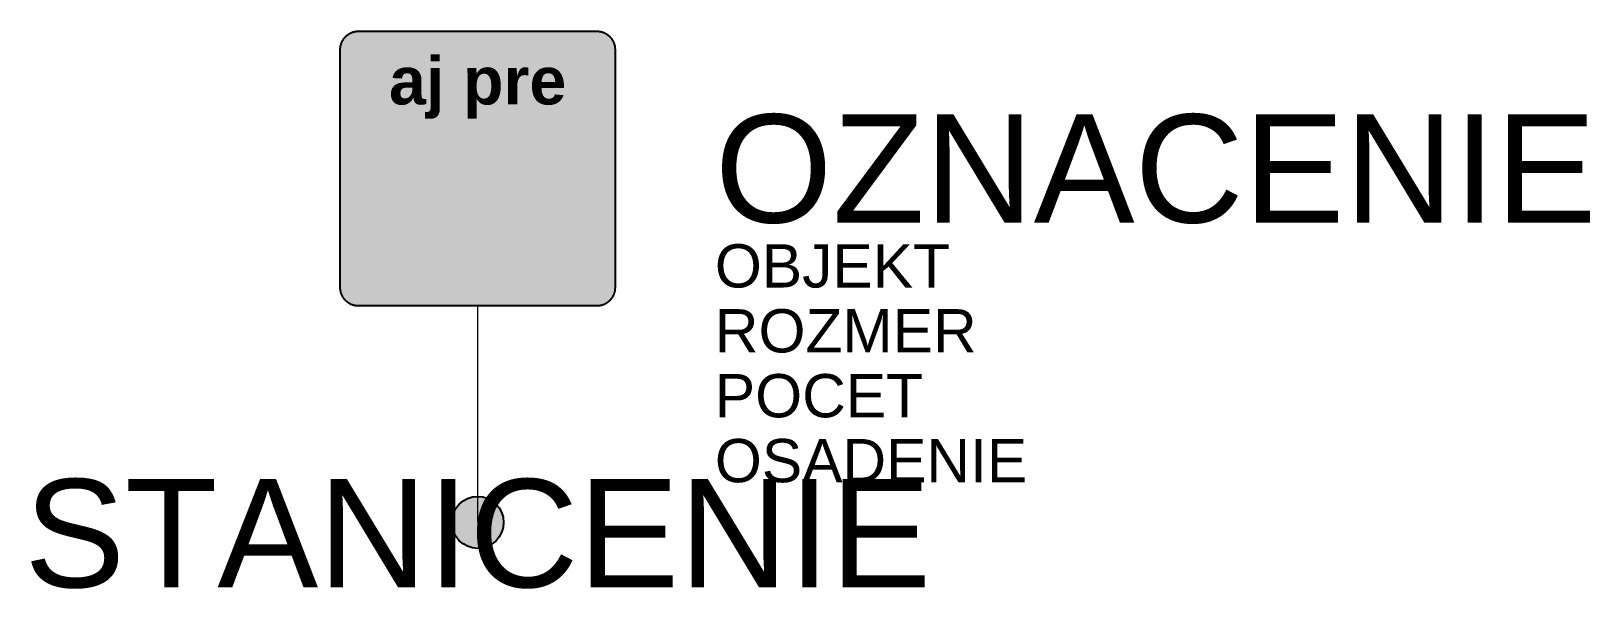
# Model space of a CAD drawing. Header units: metres. Extents: x -10.3 to 25.7, y -1.5 to 11.4.
import ezdxf
from ezdxf.enums import TextEntityAlignment as Align

# ---------------------------------------------------------------- set-up
doc = ezdxf.new("R2010")
doc.units = ezdxf.units.M
doc.layers.get('Defpoints').update_dxf_attribs({"color": 140, "lineweight": 5})
doc.styles.add('DZ', font='arialbd.ttf')
doc.styles.get("Standard").update_dxf_attribs({"font": 'arial.ttf'})

msp = doc.modelspace()

# ---------------------------------------------------------------- hatches: boundary and pattern name
at = {"true_color": 0xf1efea}
msp.add_hatch(color=7, dxfattribs=at).paths.add_polyline_path([(-2.752, 5), (-2.757, 5), (-2.762, 5), (-2.767, 5), (-2.773, 5), (-2.778, 5.001), (-2.783, 5.001), (-2.788, 5.002), (-2.793, 5.002), (-2.799, 5.003), (-2.804, 5.003), (-2.809, 5.004), (-2.814, 5.005), (-2.819, 5.005), (-2.824, 5.006), (-2.83, 5.007), (-2.835, 5.008), (-2.84, 5.009), (-2.845, 5.01), (-2.85, 5.012), (-2.855, 5.013), (-2.86, 5.014), (-2.865, 5.015), (-2.87, 5.017), (-2.875, 5.018), (-2.88, 5.02), (-2.885, 5.021), (-2.89, 5.023), (-2.894, 5.025), (-2.899, 5.027), (-2.904, 5.028), (-2.909, 5.03), (-2.914, 5.032), (-2.918, 5.034), (-2.923, 5.036), (-2.928, 5.038), (-2.933, 5.041), (-2.937, 5.043), (-2.942, 5.045), (-2.946, 5.047), (-2.951, 5.05), (-2.956, 5.052), (-2.96, 5.055), (-2.965, 5.057), (-2.969, 5.06), (-2.973, 5.063), (-2.978, 5.065), (-2.982, 5.068), (-2.987, 5.071), (-2.991, 5.074), (-2.995, 5.077), (-2.999, 5.08), (-3.004, 5.083), (-3.008, 5.086), (-3.012, 5.089), (-3.016, 5.093), (-3.02, 5.096), (-3.024, 5.099), (-3.028, 5.103), (-3.032, 5.106), (-3.036, 5.109), (-3.04, 5.113), (-3.044, 5.117), (-3.047, 5.12), (-3.051, 5.124), (-3.055, 5.128), (-3.058, 5.131), (-3.062, 5.135), (-3.065, 5.139), (-3.069, 5.143), (-3.072, 5.147), (-3.076, 5.151), (-3.079, 5.155), (-3.082, 5.159), (-3.086, 5.163), (-3.089, 5.167), (-3.092, 5.171), (-3.095, 5.176), (-3.098, 5.18), (-3.101, 5.184), (-3.104, 5.188), (-3.107, 5.193), (-3.109, 5.197), (-3.112, 5.201), (-3.115, 5.206), (-3.118, 5.21), (-3.12, 5.215), (-3.123, 5.219), (-3.125, 5.224), (-3.128, 5.229), (-3.13, 5.233), (-3.132, 5.238), (-3.134, 5.242), (-3.137, 5.247), (-3.139, 5.252), (-3.141, 5.256), (-3.143, 5.261), (-3.145, 5.266), (-3.147, 5.271), (-3.148, 5.276), (-3.15, 5.281), (-3.152, 5.285), (-3.154, 5.29), (-3.155, 5.295), (-3.157, 5.3), (-3.158, 5.305), (-3.16, 5.31), (-3.161, 5.315), (-3.162, 5.32), (-3.164, 5.325), (-3.165, 5.33), (-3.166, 5.335), (-3.167, 5.34), (-3.168, 5.345), (-3.169, 5.351), (-3.17, 5.356), (-3.17, 5.361), (-3.171, 5.366), (-3.172, 5.371), (-3.172, 5.376), (-3.173, 5.381), (-3.173, 5.387), (-3.174, 5.392), (-3.174, 5.397), (-3.174, 5.402), (-3.175, 5.408), (-3.175, 5.413), (-3.175, 5.418), (-3.175, 5.423), (-3.175, 10.927), (-3.175, 10.932), (-3.175, 10.937), (-3.175, 10.942), (-3.174, 10.948), (-3.174, 10.953), (-3.174, 10.958), (-3.173, 10.963), (-3.173, 10.968), (-3.172, 10.974), (-3.172, 10.979), (-3.171, 10.984), (-3.17, 10.989), (-3.17, 10.994), (-3.169, 10.999), (-3.168, 11.004), (-3.167, 11.01), (-3.166, 11.015), (-3.165, 11.02), (-3.164, 11.025), (-3.162, 11.03), (-3.161, 11.035), (-3.16, 11.04), (-3.158, 11.045), (-3.157, 11.05), (-3.155, 11.055), (-3.154, 11.06), (-3.152, 11.064), (-3.15, 11.069), (-3.148, 11.074), (-3.147, 11.079), (-3.145, 11.084), (-3.143, 11.089), (-3.141, 11.093), (-3.139, 11.098), (-3.137, 11.103), (-3.134, 11.108), (-3.132, 11.112), (-3.13, 11.117), (-3.128, 11.121), (-3.125, 11.126), (-3.123, 11.131), (-3.12, 11.135), (-3.118, 11.14), (-3.115, 11.144), (-3.112, 11.148), (-3.109, 11.153), (-3.107, 11.157), (-3.104, 11.161), (-3.101, 11.166), (-3.098, 11.17), (-3.095, 11.174), (-3.092, 11.178), (-3.089, 11.183), (-3.086, 11.187), (-3.082, 11.191), (-3.079, 11.195), (-3.076, 11.199), (-3.072, 11.203), (-3.069, 11.207), (-3.065, 11.211), (-3.062, 11.215), (-3.058, 11.218), (-3.055, 11.222), (-3.051, 11.226), (-3.047, 11.23), (-3.044, 11.233), (-3.04, 11.237), (-3.036, 11.24), (-3.032, 11.244), (-3.028, 11.247), (-3.024, 11.251), (-3.02, 11.254), (-3.016, 11.257), (-3.012, 11.261), (-3.008, 11.264), (-3.004, 11.267), (-2.999, 11.27), (-2.995, 11.273), (-2.991, 11.276), (-2.987, 11.279), (-2.982, 11.282), (-2.978, 11.284), (-2.973, 11.287), (-2.969, 11.29), (-2.965, 11.293), (-2.96, 11.295), (-2.956, 11.298), (-2.951, 11.3), (-2.946, 11.302), (-2.942, 11.305), (-2.937, 11.307), (-2.933, 11.309), (-2.928, 11.312), (-2.923, 11.314), (-2.918, 11.316), (-2.914, 11.318), (-2.909, 11.32), (-2.904, 11.322), (-2.899, 11.323), (-2.894, 11.325), (-2.89, 11.327), (-2.885, 11.329), (-2.88, 11.33), (-2.875, 11.332), (-2.87, 11.333), (-2.865, 11.335), (-2.86, 11.336), (-2.855, 11.337), (-2.85, 11.338), (-2.845, 11.34), (-2.84, 11.341), (-2.835, 11.342), (-2.83, 11.343), (-2.824, 11.344), (-2.819, 11.345), (-2.814, 11.345), (-2.809, 11.346), (-2.804, 11.347), (-2.799, 11.347), (-2.793, 11.348), (-2.788, 11.348), (-2.783, 11.349), (-2.778, 11.349), (-2.773, 11.349), (-2.767, 11.35), (-2.762, 11.35), (-2.757, 11.35), (-2.752, 11.35), (2.752, 11.35), (2.757, 11.35), (2.762, 11.35), (2.767, 11.35), (2.773, 11.349), (2.778, 11.349), (2.783, 11.349), (2.788, 11.348), (2.793, 11.348), (2.799, 11.347), (2.804, 11.347), (2.809, 11.346), (2.814, 11.345), (2.819, 11.345), (2.824, 11.344), (2.83, 11.343), (2.835, 11.342), (2.84, 11.341), (2.845, 11.34), (2.85, 11.338), (2.855, 11.337), (2.86, 11.336), (2.865, 11.335), (2.87, 11.333), (2.875, 11.332), (2.88, 11.33), (2.885, 11.329), (2.89, 11.327), (2.894, 11.325), (2.899, 11.323), (2.904, 11.322), (2.909, 11.32), (2.914, 11.318), (2.918, 11.316), (2.923, 11.314), (2.928, 11.312), (2.933, 11.309), (2.937, 11.307), (2.942, 11.305), (2.946, 11.302), (2.951, 11.3), (2.956, 11.298), (2.96, 11.295), (2.965, 11.293), (2.969, 11.29), (2.973, 11.287), (2.978, 11.284), (2.982, 11.282), (2.987, 11.279), (2.991, 11.276), (2.995, 11.273), (2.999, 11.27), (3.003, 11.267), (3.008, 11.264), (3.012, 11.261), (3.016, 11.257), (3.02, 11.254), (3.024, 11.251), (3.028, 11.247), (3.032, 11.244), (3.036, 11.24), (3.04, 11.237), (3.043, 11.233), (3.047, 11.23), (3.051, 11.226), (3.055, 11.222), (3.058, 11.218), (3.062, 11.215), (3.065, 11.211), (3.069, 11.207), (3.072, 11.203), (3.076, 11.199), (3.079, 11.195), (3.082, 11.191), (3.086, 11.187), (3.089, 11.183), (3.092, 11.178), (3.095, 11.174), (3.098, 11.17), (3.101, 11.166), (3.104, 11.161), (3.107, 11.157), (3.109, 11.153), (3.112, 11.148), (3.115, 11.144), (3.118, 11.14), (3.12, 11.135), (3.123, 11.131), (3.125, 11.126), (3.128, 11.121), (3.13, 11.117), (3.132, 11.112), (3.134, 11.108), (3.137, 11.103), (3.139, 11.098), (3.141, 11.093), (3.143, 11.089), (3.145, 11.084), (3.147, 11.079), (3.148, 11.074), (3.15, 11.069), (3.152, 11.064), (3.154, 11.06), (3.155, 11.055), (3.157, 11.05), (3.158, 11.045), (3.16, 11.04), (3.161, 11.035), (3.162, 11.03), (3.163, 11.025), (3.165, 11.02), (3.166, 11.015), (3.167, 11.01), (3.168, 11.004), (3.169, 10.999), (3.17, 10.994), (3.17, 10.989), (3.171, 10.984), (3.172, 10.979), (3.172, 10.974), (3.173, 10.968), (3.173, 10.963), (3.174, 10.958), (3.174, 10.953), (3.174, 10.948), (3.175, 10.942), (3.175, 10.937), (3.175, 10.932), (3.175, 10.927), (3.175, 5.423), (3.175, 5.418), (3.175, 5.413), (3.175, 5.408), (3.174, 5.402), (3.174, 5.397), (3.174, 5.392), (3.173, 5.387), (3.173, 5.381), (3.172, 5.376), (3.172, 5.371), (3.171, 5.366), (3.17, 5.361), (3.17, 5.356), (3.169, 5.351), (3.168, 5.345), (3.167, 5.34), (3.166, 5.335), (3.165, 5.33), (3.163, 5.325), (3.162, 5.32), (3.161, 5.315), (3.16, 5.31), (3.158, 5.305), (3.157, 5.3), (3.155, 5.295), (3.154, 5.29), (3.152, 5.285), (3.15, 5.281), (3.148, 5.276), (3.147, 5.271), (3.145, 5.266), (3.143, 5.261), (3.141, 5.256), (3.139, 5.252), (3.137, 5.247), (3.134, 5.242), (3.132, 5.238), (3.13, 5.233), (3.128, 5.229), (3.125, 5.224), (3.123, 5.219), (3.12, 5.215), (3.118, 5.21), (3.115, 5.206), (3.112, 5.201), (3.109, 5.197), (3.107, 5.193), (3.104, 5.188), (3.101, 5.184), (3.098, 5.18), (3.095, 5.176), (3.092, 5.171), (3.089, 5.167), (3.086, 5.163), (3.082, 5.159), (3.079, 5.155), (3.076, 5.151), (3.072, 5.147), (3.069, 5.143), (3.065, 5.139), (3.062, 5.135), (3.058, 5.131), (3.055, 5.128), (3.051, 5.124), (3.047, 5.12), (3.043, 5.117), (3.04, 5.113), (3.036, 5.109), (3.032, 5.106), (3.028, 5.103), (3.024, 5.099), (3.02, 5.096), (3.016, 5.093), (3.012, 5.089), (3.008, 5.086), (3.003, 5.083), (2.999, 5.08), (2.995, 5.077), (2.991, 5.074), (2.987, 5.071), (2.982, 5.068), (2.978, 5.065), (2.973, 5.063), (2.969, 5.06), (2.965, 5.057), (2.96, 5.055), (2.956, 5.052), (2.951, 5.05), (2.946, 5.047), (2.942, 5.045), (2.937, 5.043), (2.933, 5.041), (2.928, 5.038), (2.923, 5.036), (2.918, 5.034), (2.914, 5.032), (2.909, 5.03), (2.904, 5.028), (2.899, 5.027), (2.894, 5.025), (2.89, 5.023), (2.885, 5.021), (2.88, 5.02), (2.875, 5.018), (2.87, 5.017), (2.865, 5.015), (2.86, 5.014), (2.855, 5.013), (2.85, 5.012), (2.845, 5.01), (2.84, 5.009), (2.835, 5.008), (2.83, 5.007), (2.824, 5.006), (2.819, 5.005), (2.814, 5.005), (2.809, 5.004), (2.804, 5.003), (2.799, 5.003), (2.793, 5.002), (2.788, 5.002), (2.783, 5.001), (2.778, 5.001), (2.773, 5), (2.767, 5), (2.762, 5), (2.757, 5), (2.752, 5)])
at = {"true_color": 0x9b9b9b}
h = msp.add_hatch(color=253, dxfattribs=at)
h.paths.add_polyline_path([(-2.752, 5.106), (-2.76, 5.106), (-2.768, 5.106), (-2.776, 5.107), (-2.784, 5.107), (-2.792, 5.108), (-2.8, 5.109), (-2.808, 5.111), (-2.816, 5.112), (-2.823, 5.114), (-2.831, 5.116), (-2.839, 5.118), (-2.846, 5.12), (-2.854, 5.122), (-2.861, 5.125), (-2.868, 5.128), (-2.875, 5.131), (-2.882, 5.134), (-2.889, 5.137), (-2.896, 5.141), (-2.903, 5.144), (-2.91, 5.148), (-2.916, 5.152), (-2.923, 5.156), (-2.929, 5.16), (-2.935, 5.164), (-2.942, 5.169), (-2.948, 5.174), (-2.954, 5.178), (-2.959, 5.183), (-2.965, 5.188), (-2.971, 5.193), (-2.976, 5.199), (-2.981, 5.204), (-2.987, 5.21), (-2.992, 5.215), (-2.997, 5.221), (-3.001, 5.227), (-3.006, 5.233), (-3.011, 5.239), (-3.015, 5.246), (-3.019, 5.252), (-3.023, 5.259), (-3.027, 5.265), (-3.031, 5.272), (-3.034, 5.279), (-3.038, 5.286), (-3.041, 5.293), (-3.044, 5.3), (-3.047, 5.307), (-3.05, 5.314), (-3.053, 5.321), (-3.055, 5.329), (-3.057, 5.336), (-3.059, 5.344), (-3.061, 5.352), (-3.063, 5.359), (-3.064, 5.367), (-3.066, 5.375), (-3.067, 5.383), (-3.068, 5.391), (-3.068, 5.399), (-3.069, 5.407), (-3.069, 5.415), (-3.069, 5.423), (-3.069, 10.927), (-3.069, 10.935), (-3.069, 10.943), (-3.068, 10.951), (-3.068, 10.959), (-3.067, 10.967), (-3.066, 10.975), (-3.064, 10.983), (-3.063, 10.991), (-3.061, 10.998), (-3.059, 11.006), (-3.057, 11.014), (-3.055, 11.021), (-3.053, 11.028), (-3.05, 11.036), (-3.047, 11.043), (-3.044, 11.05), (-3.041, 11.057), (-3.038, 11.064), (-3.034, 11.071), (-3.031, 11.078), (-3.027, 11.085), (-3.023, 11.091), (-3.019, 11.098), (-3.015, 11.104), (-3.011, 11.11), (-3.006, 11.117), (-3.001, 11.123), (-2.997, 11.129), (-2.992, 11.134), (-2.987, 11.14), (-2.981, 11.146), (-2.976, 11.151), (-2.971, 11.156), (-2.965, 11.162), (-2.959, 11.167), (-2.954, 11.172), (-2.948, 11.176), (-2.942, 11.181), (-2.935, 11.186), (-2.929, 11.19), (-2.923, 11.194), (-2.916, 11.198), (-2.91, 11.202), (-2.903, 11.206), (-2.896, 11.209), (-2.889, 11.213), (-2.882, 11.216), (-2.875, 11.219), (-2.868, 11.222), (-2.861, 11.225), (-2.854, 11.227), (-2.846, 11.23), (-2.839, 11.232), (-2.831, 11.234), (-2.823, 11.236), (-2.816, 11.238), (-2.808, 11.239), (-2.8, 11.24), (-2.792, 11.242), (-2.784, 11.243), (-2.776, 11.243), (-2.768, 11.244), (-2.76, 11.244), (-2.752, 11.244), (2.752, 11.244), (2.76, 11.244), (2.768, 11.244), (2.776, 11.243), (2.784, 11.243), (2.792, 11.242), (2.8, 11.24), (2.808, 11.239), (2.816, 11.238), (2.823, 11.236), (2.831, 11.234), (2.839, 11.232), (2.846, 11.23), (2.853, 11.227), (2.861, 11.225), (2.868, 11.222), (2.875, 11.219), (2.882, 11.216), (2.889, 11.213), (2.896, 11.209), (2.903, 11.206), (2.91, 11.202), (2.916, 11.198), (2.923, 11.194), (2.929, 11.19), (2.935, 11.186), (2.942, 11.181), (2.948, 11.176), (2.954, 11.172), (2.959, 11.167), (2.965, 11.162), (2.971, 11.156), (2.976, 11.151), (2.981, 11.146), (2.987, 11.14), (2.992, 11.134), (2.997, 11.129), (3.001, 11.123), (3.006, 11.117), (3.011, 11.11), (3.015, 11.104), (3.019, 11.098), (3.023, 11.091), (3.027, 11.085), (3.031, 11.078), (3.034, 11.071), (3.038, 11.064), (3.041, 11.057), (3.044, 11.05), (3.047, 11.043), (3.05, 11.036), (3.052, 11.028), (3.055, 11.021), (3.057, 11.014), (3.059, 11.006), (3.061, 10.998), (3.063, 10.991), (3.064, 10.983), (3.066, 10.975), (3.067, 10.967), (3.068, 10.959), (3.068, 10.951), (3.069, 10.943), (3.069, 10.935), (3.069, 10.927), (3.069, 5.423), (3.069, 5.415), (3.069, 5.407), (3.068, 5.399), (3.068, 5.391), (3.067, 5.383), (3.066, 5.375), (3.064, 5.367), (3.063, 5.359), (3.061, 5.352), (3.059, 5.344), (3.057, 5.336), (3.055, 5.329), (3.052, 5.321), (3.05, 5.314), (3.047, 5.307), (3.044, 5.3), (3.041, 5.293), (3.038, 5.286), (3.034, 5.279), (3.031, 5.272), (3.027, 5.265), (3.023, 5.259), (3.019, 5.252), (3.015, 5.246), (3.011, 5.239), (3.006, 5.233), (3.001, 5.227), (2.997, 5.221), (2.992, 5.215), (2.987, 5.21), (2.981, 5.204), (2.976, 5.199), (2.971, 5.193), (2.965, 5.188), (2.959, 5.183), (2.954, 5.178), (2.948, 5.174), (2.942, 5.169), (2.935, 5.164), (2.929, 5.16), (2.923, 5.156), (2.916, 5.152), (2.91, 5.148), (2.903, 5.144), (2.896, 5.141), (2.889, 5.137), (2.882, 5.134), (2.875, 5.131), (2.868, 5.128), (2.861, 5.125), (2.853, 5.122), (2.846, 5.12), (2.839, 5.118), (2.831, 5.116), (2.823, 5.114), (2.816, 5.112), (2.808, 5.111), (2.8, 5.109), (2.792, 5.108), (2.784, 5.107), (2.776, 5.107), (2.768, 5.106), (2.76, 5.106), (2.752, 5.106)])
h.paths.add_polyline_path([(-2.752, 5.265), (-2.756, 5.265), (-2.76, 5.265), (-2.764, 5.265), (-2.768, 5.265), (-2.772, 5.266), (-2.776, 5.266), (-2.78, 5.267), (-2.784, 5.268), (-2.788, 5.269), (-2.791, 5.27), (-2.795, 5.271), (-2.799, 5.272), (-2.803, 5.273), (-2.806, 5.274), (-2.81, 5.276), (-2.813, 5.277), (-2.817, 5.279), (-2.82, 5.28), (-2.824, 5.282), (-2.827, 5.284), (-2.831, 5.286), (-2.834, 5.288), (-2.837, 5.29), (-2.84, 5.292), (-2.844, 5.294), (-2.847, 5.296), (-2.85, 5.298), (-2.853, 5.301), (-2.856, 5.303), (-2.858, 5.306), (-2.861, 5.308), (-2.864, 5.311), (-2.867, 5.314), (-2.869, 5.317), (-2.872, 5.319), (-2.874, 5.322), (-2.877, 5.325), (-2.879, 5.328), (-2.881, 5.331), (-2.883, 5.335), (-2.885, 5.338), (-2.887, 5.341), (-2.889, 5.344), (-2.891, 5.348), (-2.893, 5.351), (-2.895, 5.354), (-2.896, 5.358), (-2.898, 5.361), (-2.899, 5.365), (-2.901, 5.369), (-2.902, 5.372), (-2.903, 5.376), (-2.904, 5.38), (-2.905, 5.384), (-2.906, 5.387), (-2.907, 5.391), (-2.908, 5.395), (-2.909, 5.399), (-2.909, 5.403), (-2.91, 5.407), (-2.91, 5.411), (-2.91, 5.415), (-2.91, 5.419), (-2.91, 5.423), (-2.91, 10.927), (-2.91, 10.931), (-2.91, 10.935), (-2.91, 10.939), (-2.91, 10.943), (-2.909, 10.947), (-2.909, 10.951), (-2.908, 10.955), (-2.907, 10.959), (-2.906, 10.962), (-2.905, 10.966), (-2.904, 10.97), (-2.903, 10.974), (-2.902, 10.978), (-2.901, 10.981), (-2.899, 10.985), (-2.898, 10.988), (-2.896, 10.992), (-2.895, 10.995), (-2.893, 10.999), (-2.891, 11.002), (-2.889, 11.006), (-2.887, 11.009), (-2.885, 11.012), (-2.883, 11.015), (-2.881, 11.019), (-2.879, 11.022), (-2.877, 11.025), (-2.874, 11.028), (-2.872, 11.031), (-2.869, 11.033), (-2.867, 11.036), (-2.864, 11.039), (-2.861, 11.042), (-2.858, 11.044), (-2.856, 11.047), (-2.853, 11.049), (-2.85, 11.051), (-2.847, 11.054), (-2.844, 11.056), (-2.84, 11.058), (-2.837, 11.06), (-2.834, 11.062), (-2.831, 11.064), (-2.827, 11.066), (-2.824, 11.068), (-2.82, 11.07), (-2.817, 11.071), (-2.813, 11.073), (-2.81, 11.074), (-2.806, 11.076), (-2.803, 11.077), (-2.799, 11.078), (-2.795, 11.079), (-2.791, 11.08), (-2.788, 11.081), (-2.784, 11.082), (-2.78, 11.083), (-2.776, 11.084), (-2.772, 11.084), (-2.768, 11.085), (-2.764, 11.085), (-2.76, 11.085), (-2.756, 11.085), (-2.752, 11.085), (2.752, 11.085), (2.756, 11.085), (2.76, 11.085), (2.764, 11.085), (2.768, 11.085), (2.772, 11.084), (2.776, 11.084), (2.78, 11.083), (2.784, 11.082), (2.787, 11.081), (2.791, 11.08), (2.795, 11.079), (2.799, 11.078), (2.803, 11.077), (2.806, 11.076), (2.81, 11.074), (2.813, 11.073), (2.817, 11.071), (2.82, 11.07), (2.824, 11.068), (2.827, 11.066), (2.831, 11.064), (2.834, 11.062), (2.837, 11.06), (2.84, 11.058), (2.844, 11.056), (2.847, 11.054), (2.85, 11.051), (2.853, 11.049), (2.856, 11.047), (2.858, 11.044), (2.861, 11.042), (2.864, 11.039), (2.867, 11.036), (2.869, 11.033), (2.872, 11.031), (2.874, 11.028), (2.877, 11.025), (2.879, 11.022), (2.881, 11.019), (2.883, 11.015), (2.885, 11.012), (2.887, 11.009), (2.889, 11.006), (2.891, 11.002), (2.893, 10.999), (2.895, 10.995), (2.896, 10.992), (2.898, 10.988), (2.899, 10.985), (2.901, 10.981), (2.902, 10.978), (2.903, 10.974), (2.904, 10.97), (2.905, 10.966), (2.906, 10.962), (2.907, 10.959), (2.908, 10.955), (2.909, 10.951), (2.909, 10.947), (2.91, 10.943), (2.91, 10.939), (2.91, 10.935), (2.91, 10.931), (2.91, 10.927), (2.91, 5.423), (2.91, 5.419), (2.91, 5.415), (2.91, 5.411), (2.91, 5.407), (2.909, 5.403), (2.909, 5.399), (2.908, 5.395), (2.907, 5.391), (2.906, 5.387), (2.905, 5.384), (2.904, 5.38), (2.903, 5.376), (2.902, 5.372), (2.901, 5.369), (2.899, 5.365), (2.898, 5.361), (2.896, 5.358), (2.895, 5.354), (2.893, 5.351), (2.891, 5.348), (2.889, 5.344), (2.887, 5.341), (2.885, 5.338), (2.883, 5.335), (2.881, 5.331), (2.879, 5.328), (2.877, 5.325), (2.874, 5.322), (2.872, 5.319), (2.869, 5.317), (2.867, 5.314), (2.864, 5.311), (2.861, 5.308), (2.858, 5.306), (2.856, 5.303), (2.853, 5.301), (2.85, 5.298), (2.847, 5.296), (2.844, 5.294), (2.84, 5.292), (2.837, 5.29), (2.834, 5.288), (2.831, 5.286), (2.827, 5.284), (2.824, 5.282), (2.82, 5.28), (2.817, 5.279), (2.813, 5.277), (2.81, 5.276), (2.806, 5.274), (2.803, 5.273), (2.799, 5.272), (2.795, 5.271), (2.791, 5.27), (2.787, 5.269), (2.784, 5.268), (2.78, 5.267), (2.776, 5.266), (2.772, 5.266), (2.768, 5.265), (2.764, 5.265), (2.76, 5.265), (2.756, 5.265), (2.752, 5.265)], flags=16)
h = msp.add_hatch(color=253, dxfattribs=at)
h.paths.add_polyline_path([(0.741, 5.847), (0.741, 5.9), (0.953, 5.9), (0.953, 5.952), (1.292, 5.952), (1.291, 5.951), (1.291, 5.949), (1.29, 5.948), (1.289, 5.946), (1.289, 5.945), (1.288, 5.943), (1.288, 5.941), (1.287, 5.94), (1.286, 5.938), (1.286, 5.937), (1.285, 5.935), (1.285, 5.933), (1.284, 5.932), (1.284, 5.93), (1.283, 5.929), (1.283, 5.927), (1.282, 5.925), (1.281, 5.924), (1.281, 5.922), (1.28, 5.92), (1.28, 5.919), (1.28, 5.917), (1.279, 5.916), (1.279, 5.914), (1.278, 5.912), (1.278, 5.911), (1.277, 5.909), (1.277, 5.907), (1.277, 5.906), (1.276, 5.904), (1.276, 5.902), (1.276, 5.901), (1.275, 5.899), (1.275, 5.897), (1.275, 5.896), (1.274, 5.894), (1.274, 5.892), (1.274, 5.891), (1.273, 5.889), (1.273, 5.887), (1.273, 5.886), (1.273, 5.884), (1.272, 5.882), (1.272, 5.881), (1.272, 5.879), (1.272, 5.877), (1.272, 5.876), (1.271, 5.874), (1.271, 5.872), (1.271, 5.87), (1.271, 5.869), (1.271, 5.867), (1.271, 5.865), (1.271, 5.864), (1.27, 5.862), (1.27, 5.86), (1.27, 5.859), (1.27, 5.857), (1.27, 5.855), (1.27, 5.853), (1.27, 5.852), (1.27, 5.85), (1.27, 5.848), (1.27, 5.847)])
h.paths.add_polyline_path([(2.117, 5.952), (2.064, 5.847), (1.799, 5.847), (1.799, 5.848), (1.799, 5.85), (1.799, 5.852), (1.799, 5.853), (1.799, 5.855), (1.799, 5.857), (1.799, 5.859), (1.799, 5.86), (1.799, 5.862), (1.799, 5.864), (1.798, 5.865), (1.798, 5.867), (1.798, 5.869), (1.798, 5.87), (1.798, 5.872), (1.798, 5.874), (1.798, 5.876), (1.797, 5.877), (1.797, 5.879), (1.797, 5.881), (1.797, 5.882), (1.796, 5.884), (1.796, 5.886), (1.796, 5.887), (1.796, 5.889), (1.795, 5.891), (1.795, 5.892), (1.795, 5.894), (1.795, 5.896), (1.794, 5.897), (1.794, 5.899), (1.794, 5.901), (1.793, 5.902), (1.793, 5.904), (1.792, 5.906), (1.792, 5.907), (1.792, 5.909), (1.791, 5.911), (1.791, 5.912), (1.79, 5.914), (1.79, 5.916), (1.79, 5.917), (1.789, 5.919), (1.789, 5.92), (1.788, 5.922), (1.788, 5.924), (1.787, 5.925), (1.787, 5.927), (1.786, 5.929), (1.786, 5.93), (1.785, 5.932), (1.785, 5.933), (1.784, 5.935), (1.783, 5.937), (1.783, 5.938), (1.782, 5.94), (1.782, 5.941), (1.781, 5.943), (1.78, 5.945), (1.78, 5.946), (1.779, 5.948), (1.778, 5.949), (1.778, 5.951), (1.777, 5.952)], flags=16)
edge = h.paths.add_edge_path(flags=16)
edge.add_line((1.746, 5.847), (1.746, 5.852))
edge.add_line((1.746, 5.852), (1.746, 5.858))
edge.add_line((1.746, 5.858), (1.746, 5.863))
edge.add_line((1.746, 5.863), (1.745, 5.868))
edge.add_line((1.745, 5.868), (1.745, 5.874))
edge.add_line((1.745, 5.874), (1.744, 5.879))
edge.add_line((1.744, 5.879), (1.743, 5.884))
edge.add_line((1.743, 5.884), (1.742, 5.889))
edge.add_line((1.742, 5.889), (1.741, 5.894))
edge.add_line((1.741, 5.894), (1.74, 5.9))
edge.add_line((1.74, 5.9), (1.738, 5.905))
edge.add_line((1.738, 5.905), (1.737, 5.91))
edge.add_line((1.737, 5.91), (1.735, 5.914))
edge.add_line((1.735, 5.914), (1.733, 5.919))
edge.add_line((1.733, 5.919), (1.732, 5.924))
edge.add_line((1.732, 5.924), (1.73, 5.929))
edge.add_line((1.73, 5.929), (1.728, 5.934))
edge.add_line((1.728, 5.934), (1.725, 5.938))
edge.add_line((1.725, 5.938), (1.723, 5.943))
edge.add_line((1.723, 5.943), (1.721, 5.948))
edge.add_line((1.721, 5.948), (1.718, 5.952))
edge.add_line((1.718, 5.952), (1.716, 5.956))
edge.add_line((1.716, 5.956), (1.713, 5.961))
edge.add_line((1.713, 5.961), (1.71, 5.965))
edge.add_line((1.71, 5.965), (1.707, 5.969))
edge.add_line((1.707, 5.969), (1.704, 5.973))
edge.add_line((1.704, 5.973), (1.701, 5.977))
edge.add_line((1.701, 5.977), (1.698, 5.981))
edge.add_line((1.698, 5.981), (1.695, 5.985))
edge.add_line((1.695, 5.985), (1.691, 5.989))
edge.add_line((1.691, 5.989), (1.688, 5.993))
edge.add_line((1.688, 5.993), (1.684, 5.996))
edge.add_line((1.684, 5.996), (1.681, 6))
edge.add_line((1.681, 6), (1.677, 6.003))
edge.add_line((1.677, 6.003), (1.673, 6.007))
edge.add_line((1.673, 6.007), (1.669, 6.01))
edge.add_line((1.669, 6.01), (1.665, 6.013))
edge.add_line((1.665, 6.013), (1.661, 6.016))
edge.add_line((1.661, 6.016), (1.657, 6.019))
edge.add_line((1.657, 6.019), (1.653, 6.022))
edge.add_line((1.653, 6.022), (1.649, 6.025))
edge.add_line((1.649, 6.025), (1.644, 6.028))
edge.add_line((1.644, 6.028), (1.64, 6.03))
edge.add_line((1.64, 6.03), (1.635, 6.033))
edge.add_line((1.635, 6.033), (1.631, 6.035))
edge.add_line((1.631, 6.035), (1.626, 6.037))
edge.add_line((1.626, 6.037), (1.622, 6.04))
edge.add_line((1.622, 6.04), (1.617, 6.042))
edge.add_line((1.617, 6.042), (1.612, 6.044))
edge.add_line((1.612, 6.044), (1.607, 6.045))
edge.add_line((1.607, 6.045), (1.602, 6.047))
edge.add_line((1.602, 6.047), (1.598, 6.049))
edge.add_line((1.598, 6.049), (1.592, 6.05))
edge.add_line((1.592, 6.05), (1.587, 6.052))
edge.add_line((1.587, 6.052), (1.582, 6.053))
edge.add_line((1.582, 6.053), (1.577, 6.054))
edge.add_line((1.577, 6.054), (1.572, 6.055))
edge.add_line((1.572, 6.055), (1.567, 6.056))
edge.add_line((1.567, 6.056), (1.561, 6.057))
edge.add_line((1.561, 6.057), (1.556, 6.057))
edge.add_line((1.556, 6.057), (1.551, 6.058))
edge.add_line((1.551, 6.058), (1.545, 6.058))
edge.add_line((1.545, 6.058), (1.54, 6.058))
edge.add_line((1.54, 6.058), (1.535, 6.058))
edge.add_line((1.535, 6.058), (1.529, 6.058))
edge.add_line((1.529, 6.058), (1.524, 6.058))
edge.add_line((1.524, 6.058), (1.518, 6.058))
edge.add_line((1.518, 6.058), (1.513, 6.057))
edge.add_line((1.513, 6.057), (1.508, 6.057))
edge.add_line((1.508, 6.057), (1.502, 6.056))
edge.add_line((1.502, 6.056), (1.497, 6.055))
edge.add_line((1.497, 6.055), (1.492, 6.054))
edge.add_line((1.492, 6.054), (1.487, 6.053))
edge.add_line((1.487, 6.053), (1.482, 6.052))
edge.add_line((1.482, 6.052), (1.477, 6.05))
edge.add_line((1.477, 6.05), (1.472, 6.049))
edge.add_line((1.472, 6.049), (1.467, 6.047))
edge.add_line((1.467, 6.047), (1.462, 6.045))
edge.add_line((1.462, 6.045), (1.457, 6.044))
edge.add_line((1.457, 6.044), (1.452, 6.042))
edge.add_line((1.452, 6.042), (1.447, 6.04))
edge.add_line((1.447, 6.04), (1.443, 6.037))
edge.add_line((1.443, 6.037), (1.438, 6.035))
edge.add_line((1.438, 6.035), (1.434, 6.033))
edge.add_line((1.434, 6.033), (1.429, 6.03))
edge.add_line((1.429, 6.03), (1.425, 6.028))
edge.add_line((1.425, 6.028), (1.421, 6.025))
edge.add_line((1.421, 6.025), (1.416, 6.022))
edge.add_line((1.416, 6.022), (1.412, 6.019))
edge.add_line((1.412, 6.019), (1.408, 6.016))
edge.add_line((1.408, 6.016), (1.404, 6.013))
edge.add_line((1.404, 6.013), (1.4, 6.01))
edge.add_line((1.4, 6.01), (1.396, 6.007))
edge.add_line((1.396, 6.007), (1.392, 6.003))
edge.add_line((1.392, 6.003), (1.389, 6))
edge.add_line((1.389, 6), (1.385, 5.996))
edge.add_line((1.385, 5.996), (1.381, 5.993))
edge.add_line((1.381, 5.993), (1.378, 5.989))
edge.add_line((1.378, 5.989), (1.374, 5.985))
edge.add_line((1.374, 5.985), (1.371, 5.981))
edge.add_line((1.371, 5.981), (1.368, 5.977))
edge.add_line((1.368, 5.977), (1.365, 5.973))
edge.add_line((1.365, 5.973), (1.362, 5.969))
edge.add_line((1.362, 5.969), (1.359, 5.965))
edge.add_line((1.359, 5.965), (1.356, 5.961))
edge.add_line((1.356, 5.961), (1.354, 5.956))
edge.add_line((1.354, 5.956), (1.351, 5.952))
edge.add_line((1.351, 5.952), (1.348, 5.948))
edge.add_line((1.348, 5.948), (1.346, 5.943))
edge.add_line((1.346, 5.943), (1.344, 5.938))
edge.add_line((1.344, 5.938), (1.342, 5.934))
edge.add_line((1.342, 5.934), (1.34, 5.929))
edge.add_line((1.34, 5.929), (1.338, 5.924))
edge.add_line((1.338, 5.924), (1.336, 5.919))
edge.add_line((1.336, 5.919), (1.334, 5.914))
edge.add_line((1.334, 5.914), (1.332, 5.91))
edge.add_line((1.332, 5.91), (1.331, 5.905))
edge.add_line((1.331, 5.905), (1.33, 5.9))
edge.add_line((1.33, 5.9), (1.328, 5.894))
edge.add_line((1.328, 5.894), (1.327, 5.889))
edge.add_line((1.327, 5.889), (1.326, 5.884))
edge.add_line((1.326, 5.884), (1.325, 5.879))
edge.add_line((1.325, 5.879), (1.325, 5.874))
edge.add_line((1.325, 5.874), (1.324, 5.868))
edge.add_line((1.324, 5.868), (1.324, 5.863))
edge.add_line((1.324, 5.863), (1.323, 5.858))
edge.add_line((1.323, 5.858), (1.323, 5.852))
edge.add_line((1.323, 5.852), (1.323, 5.847))
edge.add_line((1.323, 5.847), (1.323, 5.841))
edge.add_line((1.323, 5.841), (1.323, 5.836))
edge.add_line((1.323, 5.836), (1.324, 5.83))
edge.add_line((1.324, 5.83), (1.324, 5.825))
edge.add_line((1.324, 5.825), (1.325, 5.82))
edge.add_line((1.325, 5.82), (1.325, 5.814))
edge.add_line((1.325, 5.814), (1.326, 5.809))
edge.add_line((1.326, 5.809), (1.327, 5.804))
edge.add_line((1.327, 5.804), (1.328, 5.799))
edge.add_line((1.328, 5.799), (1.33, 5.794))
edge.add_line((1.33, 5.794), (1.331, 5.789))
edge.add_line((1.331, 5.789), (1.332, 5.784))
edge.add_line((1.332, 5.784), (1.334, 5.779))
edge.add_line((1.334, 5.779), (1.336, 5.774))
edge.add_line((1.336, 5.774), (1.338, 5.769))
edge.add_line((1.338, 5.769), (1.34, 5.764))
edge.add_line((1.34, 5.764), (1.342, 5.759))
edge.add_line((1.342, 5.759), (1.344, 5.755))
edge.add_line((1.344, 5.755), (1.346, 5.75))
edge.add_line((1.346, 5.75), (1.348, 5.746))
edge.add_line((1.348, 5.746), (1.351, 5.741))
edge.add_line((1.351, 5.741), (1.354, 5.737))
edge.add_line((1.354, 5.737), (1.356, 5.733))
edge.add_line((1.356, 5.733), (1.359, 5.728))
edge.add_line((1.359, 5.728), (1.362, 5.724))
edge.add_line((1.362, 5.724), (1.365, 5.72))
edge.add_line((1.365, 5.72), (1.368, 5.716))
edge.add_line((1.368, 5.716), (1.371, 5.712))
edge.add_line((1.371, 5.712), (1.374, 5.708))
edge.add_line((1.374, 5.708), (1.378, 5.704))
edge.add_line((1.378, 5.704), (1.381, 5.701))
edge.add_line((1.381, 5.701), (1.385, 5.697))
edge.add_line((1.385, 5.697), (1.389, 5.693))
edge.add_line((1.389, 5.693), (1.392, 5.69))
edge.add_line((1.392, 5.69), (1.396, 5.687))
edge.add_line((1.396, 5.687), (1.4, 5.683))
edge.add_line((1.4, 5.683), (1.404, 5.68))
edge.add_line((1.404, 5.68), (1.408, 5.677))
edge.add_line((1.408, 5.677), (1.412, 5.674))
edge.add_line((1.412, 5.674), (1.416, 5.671))
edge.add_line((1.416, 5.671), (1.421, 5.668))
edge.add_line((1.421, 5.668), (1.425, 5.666))
edge.add_line((1.425, 5.666), (1.429, 5.663))
edge.add_line((1.429, 5.663), (1.434, 5.66))
edge.add_line((1.434, 5.66), (1.438, 5.658))
edge.add_line((1.438, 5.658), (1.443, 5.656))
edge.add_line((1.443, 5.656), (1.447, 5.654))
edge.add_line((1.447, 5.654), (1.452, 5.652))
edge.add_line((1.452, 5.652), (1.457, 5.65))
edge.add_line((1.457, 5.65), (1.462, 5.648))
edge.add_line((1.462, 5.648), (1.467, 5.646))
edge.add_line((1.467, 5.646), (1.472, 5.644))
edge.add_line((1.472, 5.644), (1.477, 5.643))
edge.add_line((1.477, 5.643), (1.482, 5.642))
edge.add_line((1.482, 5.642), (1.487, 5.64))
edge.add_line((1.487, 5.64), (1.492, 5.639))
edge.add_line((1.492, 5.639), (1.497, 5.638))
edge.add_line((1.497, 5.638), (1.502, 5.637))
edge.add_line((1.502, 5.637), (1.508, 5.637))
edge.add_line((1.508, 5.637), (1.513, 5.636))
edge.add_line((1.513, 5.636), (1.518, 5.636))
edge.add_line((1.518, 5.636), (1.524, 5.635))
edge.add_line((1.524, 5.635), (1.529, 5.635))
edge.add_line((1.529, 5.635), (1.535, 5.635))
edge.add_line((1.535, 5.635), (1.54, 5.635))
edge.add_line((1.54, 5.635), (1.545, 5.635))
edge.add_line((1.545, 5.635), (1.551, 5.636))
edge.add_line((1.551, 5.636), (1.556, 5.636))
edge.add_line((1.556, 5.636), (1.561, 5.637))
edge.add_line((1.561, 5.637), (1.567, 5.637))
edge.add_line((1.567, 5.637), (1.572, 5.638))
edge.add_line((1.572, 5.638), (1.577, 5.639))
edge.add_line((1.577, 5.639), (1.582, 5.64))
edge.add_line((1.582, 5.64), (1.587, 5.642))
edge.add_line((1.587, 5.642), (1.592, 5.643))
edge.add_line((1.592, 5.643), (1.598, 5.644))
edge.add_line((1.598, 5.644), (1.602, 5.646))
edge.add_line((1.602, 5.646), (1.607, 5.648))
edge.add_line((1.607, 5.648), (1.612, 5.65))
edge.add_line((1.612, 5.65), (1.617, 5.652))
edge.add_line((1.617, 5.652), (1.622, 5.654))
edge.add_line((1.622, 5.654), (1.626, 5.656))
edge.add_line((1.626, 5.656), (1.631, 5.658))
edge.add_line((1.631, 5.658), (1.635, 5.66))
edge.add_line((1.635, 5.66), (1.64, 5.663))
edge.add_line((1.64, 5.663), (1.644, 5.666))
edge.add_line((1.644, 5.666), (1.649, 5.668))
edge.add_line((1.649, 5.668), (1.653, 5.671))
edge.add_line((1.653, 5.671), (1.657, 5.674))
edge.add_line((1.657, 5.674), (1.661, 5.677))
edge.add_line((1.661, 5.677), (1.665, 5.68))
edge.add_line((1.665, 5.68), (1.669, 5.683))
edge.add_line((1.669, 5.683), (1.673, 5.687))
edge.add_line((1.673, 5.687), (1.677, 5.69))
edge.add_line((1.677, 5.69), (1.681, 5.693))
edge.add_line((1.681, 5.693), (1.684, 5.697))
edge.add_line((1.684, 5.697), (1.688, 5.701))
edge.add_line((1.688, 5.701), (1.691, 5.704))
edge.add_line((1.691, 5.704), (1.695, 5.708))
edge.add_line((1.695, 5.708), (1.698, 5.712))
edge.add_line((1.698, 5.712), (1.701, 5.716))
edge.add_line((1.701, 5.716), (1.704, 5.72))
edge.add_line((1.704, 5.72), (1.707, 5.724))
edge.add_line((1.707, 5.724), (1.71, 5.728))
edge.add_line((1.71, 5.728), (1.713, 5.733))
edge.add_line((1.713, 5.733), (1.716, 5.737))
edge.add_line((1.716, 5.737), (1.718, 5.741))
edge.add_line((1.718, 5.741), (1.721, 5.746))
edge.add_line((1.721, 5.746), (1.723, 5.75))
edge.add_line((1.723, 5.75), (1.725, 5.755))
edge.add_line((1.725, 5.755), (1.728, 5.759))
edge.add_line((1.728, 5.759), (1.73, 5.764))
edge.add_line((1.73, 5.764), (1.732, 5.769))
edge.add_line((1.732, 5.769), (1.733, 5.774))
edge.add_line((1.733, 5.774), (1.735, 5.779))
edge.add_line((1.735, 5.779), (1.737, 5.784))
edge.add_line((1.737, 5.784), (1.738, 5.789))
edge.add_line((1.738, 5.789), (1.74, 5.794))
edge.add_line((1.74, 5.794), (1.741, 5.799))
edge.add_line((1.741, 5.799), (1.742, 5.804))
edge.add_line((1.742, 5.804), (1.743, 5.809))
edge.add_line((1.743, 5.809), (1.744, 5.814))
edge.add_line((1.744, 5.814), (1.745, 5.82))
edge.add_line((1.745, 5.82), (1.745, 5.825))
edge.add_line((1.745, 5.825), (1.746, 5.83))
edge.add_line((1.746, 5.83), (1.746, 5.836))
edge.add_line((1.746, 5.836), (1.746, 5.841))
edge.add_line((1.746, 5.841), (1.746, 5.847))
h.paths.add_polyline_path([(2.117, 6.005), (1.746, 6.005), (1.744, 6.009), (1.741, 6.012), (1.739, 6.015), (1.737, 6.018), (1.734, 6.02), (1.731, 6.023), (1.729, 6.026), (1.726, 6.029), (1.724, 6.032), (1.721, 6.035), (1.718, 6.037), (1.715, 6.04), (1.712, 6.042), (1.71, 6.045), (1.707, 6.048), (1.704, 6.05), (1.701, 6.052), (1.698, 6.055), (1.695, 6.057), (1.692, 6.059), (1.689, 6.062), (1.686, 6.064), (1.682, 6.066), (1.679, 6.068), (1.676, 6.07), (1.673, 6.072), (1.67, 6.074), (1.666, 6.076), (1.663, 6.078), (1.66, 6.08), (1.656, 6.082), (1.653, 6.083), (1.649, 6.085), (1.646, 6.087), (1.643, 6.088), (1.639, 6.09), (1.636, 6.091), (1.632, 6.093), (1.629, 6.094), (1.625, 6.095), (1.621, 6.097), (1.618, 6.098), (1.614, 6.099), (1.61, 6.1), (1.607, 6.101), (1.603, 6.102), (1.599, 6.103), (1.596, 6.104), (1.592, 6.105), (1.588, 6.106), (1.584, 6.106), (1.581, 6.107), (1.577, 6.108), (1.573, 6.108), (1.569, 6.109), (1.566, 6.109), (1.562, 6.11), (1.558, 6.11), (1.554, 6.111), (1.55, 6.111), (1.546, 6.111), (1.542, 6.111), (1.538, 6.111), (1.535, 6.111), (1.531, 6.111), (1.527, 6.111), (1.523, 6.111), (1.519, 6.111), (1.515, 6.111), (1.511, 6.11), (1.507, 6.11), (1.504, 6.109), (1.5, 6.109), (1.496, 6.108), (1.492, 6.108), (1.488, 6.107), (1.485, 6.106), (1.481, 6.106), (1.477, 6.105), (1.473, 6.104), (1.47, 6.103), (1.466, 6.102), (1.462, 6.101), (1.459, 6.1), (1.455, 6.099), (1.451, 6.098), (1.448, 6.097), (1.444, 6.095), (1.441, 6.094), (1.437, 6.093), (1.434, 6.091), (1.43, 6.09), (1.427, 6.088), (1.423, 6.087), (1.42, 6.085), (1.416, 6.083), (1.413, 6.082), (1.409, 6.08), (1.406, 6.078), (1.403, 6.076), (1.4, 6.074), (1.396, 6.072), (1.393, 6.07), (1.39, 6.068), (1.387, 6.066), (1.384, 6.064), (1.38, 6.062), (1.377, 6.059), (1.374, 6.057), (1.371, 6.055), (1.368, 6.052), (1.365, 6.05), (1.362, 6.048), (1.36, 6.045), (1.357, 6.042), (1.354, 6.04), (1.351, 6.037), (1.348, 6.035), (1.346, 6.032), (1.343, 6.029), (1.34, 6.026), (1.338, 6.023), (1.335, 6.02), (1.333, 6.018), (1.33, 6.015), (1.328, 6.012), (1.325, 6.009), (1.323, 6.005), (0.953, 6.005), (0.953, 6.482), (0.952, 6.484), (0.953, 6.487), (0.953, 6.49), (0.953, 6.492), (0.953, 6.495), (0.954, 6.498), (0.954, 6.5), (0.955, 6.503), (0.955, 6.506), (0.956, 6.508), (0.956, 6.511), (0.957, 6.513), (0.958, 6.516), (0.959, 6.518), (0.96, 6.52), (0.961, 6.523), (0.962, 6.525), (0.963, 6.528), (0.964, 6.53), (0.965, 6.532), (0.967, 6.534), (0.968, 6.536), (0.969, 6.539), (0.971, 6.541), (0.972, 6.543), (0.974, 6.545), (0.975, 6.547), (0.977, 6.549), (0.978, 6.551), (0.98, 6.553), (0.982, 6.555), (0.984, 6.556), (0.985, 6.558), (0.987, 6.56), (0.989, 6.562), (0.991, 6.563), (0.993, 6.565), (0.995, 6.566), (0.997, 6.568), (0.999, 6.569), (1.001, 6.571), (1.003, 6.572), (1.006, 6.573), (1.008, 6.575), (1.01, 6.576), (1.012, 6.577), (1.015, 6.578), (1.017, 6.579), (1.02, 6.58), (1.022, 6.581), (1.024, 6.582), (1.027, 6.583), (1.029, 6.583), (1.032, 6.584), (1.034, 6.585), (1.037, 6.585), (1.04, 6.586), (1.042, 6.586), (1.045, 6.587), (1.048, 6.587), (1.05, 6.587), (1.053, 6.587), (1.056, 6.587), (1.058, 6.587), (2.011, 6.588), (2.014, 6.587), (2.016, 6.587), (2.019, 6.587), (2.022, 6.587), (2.024, 6.587), (2.027, 6.586), (2.03, 6.586), (2.032, 6.585), (2.035, 6.585), (2.037, 6.584), (2.04, 6.583), (2.042, 6.583), (2.045, 6.582), (2.047, 6.581), (2.05, 6.58), (2.052, 6.579), (2.054, 6.578), (2.057, 6.577), (2.059, 6.576), (2.061, 6.575), (2.063, 6.573), (2.066, 6.572), (2.068, 6.571), (2.07, 6.569), (2.072, 6.568), (2.074, 6.566), (2.076, 6.565), (2.078, 6.563), (2.08, 6.562), (2.082, 6.56), (2.084, 6.558), (2.086, 6.556), (2.087, 6.555), (2.089, 6.553), (2.091, 6.551), (2.092, 6.549), (2.094, 6.547), (2.096, 6.545), (2.097, 6.543), (2.099, 6.541), (2.1, 6.539), (2.101, 6.536), (2.103, 6.534), (2.104, 6.532), (2.105, 6.53), (2.106, 6.528), (2.107, 6.525), (2.108, 6.523), (2.109, 6.52), (2.11, 6.518), (2.111, 6.516), (2.112, 6.513), (2.113, 6.511), (2.113, 6.508), (2.114, 6.506), (2.114, 6.503), (2.115, 6.5), (2.115, 6.498), (2.116, 6.495), (2.116, 6.492), (2.116, 6.49), (2.117, 6.487), (2.117, 6.484), (2.117, 6.482)], flags=16)
h = msp.add_hatch(color=0)
h.dxf.hatch_style = 1
h.paths.add_polyline_path([(0.6, 0, 1), (-0.6, 0, 1)])

# ---------------------------------------------------------------- linework, layer by layer
at = {"lineweight": 9}
msp.add_line((0, 5), (0, 2.5), dxfattribs=at)
at = {"color": 0, "lineweight": 9}
msp.add_line((0, 2.5), (0, 0), dxfattribs=at)
at = {"color": 7, "true_color": 0xf1efea}
msp.add_lwpolyline([(-2.752, 5), (-2.757, 5), (-2.762, 5), (-2.767, 5), (-2.773, 5), (-2.778, 5.001), (-2.783, 5.001), (-2.788, 5.002), (-2.793, 5.002), (-2.799, 5.003), (-2.804, 5.003), (-2.809, 5.004), (-2.814, 5.005), (-2.819, 5.005), (-2.824, 5.006), (-2.83, 5.007), (-2.835, 5.008), (-2.84, 5.009), (-2.845, 5.01), (-2.85, 5.012), (-2.855, 5.013), (-2.86, 5.014), (-2.865, 5.015), (-2.87, 5.017), (-2.875, 5.018), (-2.88, 5.02), (-2.885, 5.021), (-2.89, 5.023), (-2.894, 5.025), (-2.899, 5.027), (-2.904, 5.028), (-2.909, 5.03), (-2.914, 5.032), (-2.918, 5.034), (-2.923, 5.036), (-2.928, 5.038), (-2.933, 5.041), (-2.937, 5.043), (-2.942, 5.045), (-2.946, 5.047), (-2.951, 5.05), (-2.956, 5.052), (-2.96, 5.055), (-2.965, 5.057), (-2.969, 5.06), (-2.973, 5.063), (-2.978, 5.065), (-2.982, 5.068), (-2.987, 5.071), (-2.991, 5.074), (-2.995, 5.077), (-2.999, 5.08), (-3.004, 5.083), (-3.008, 5.086), (-3.012, 5.089), (-3.016, 5.093), (-3.02, 5.096), (-3.024, 5.099), (-3.028, 5.103), (-3.032, 5.106), (-3.036, 5.109), (-3.04, 5.113), (-3.044, 5.117), (-3.047, 5.12), (-3.051, 5.124), (-3.055, 5.128), (-3.058, 5.131), (-3.062, 5.135), (-3.065, 5.139), (-3.069, 5.143), (-3.072, 5.147), (-3.076, 5.151), (-3.079, 5.155), (-3.082, 5.159), (-3.086, 5.163), (-3.089, 5.167), (-3.092, 5.171), (-3.095, 5.176), (-3.098, 5.18), (-3.101, 5.184), (-3.104, 5.188), (-3.107, 5.193), (-3.109, 5.197), (-3.112, 5.201), (-3.115, 5.206), (-3.118, 5.21), (-3.12, 5.215), (-3.123, 5.219), (-3.125, 5.224), (-3.128, 5.229), (-3.13, 5.233), (-3.132, 5.238), (-3.134, 5.242), (-3.137, 5.247), (-3.139, 5.252), (-3.141, 5.256), (-3.143, 5.261), (-3.145, 5.266), (-3.147, 5.271), (-3.148, 5.276), (-3.15, 5.281), (-3.152, 5.285), (-3.154, 5.29), (-3.155, 5.295), (-3.157, 5.3), (-3.158, 5.305), (-3.16, 5.31), (-3.161, 5.315), (-3.162, 5.32), (-3.164, 5.325), (-3.165, 5.33), (-3.166, 5.335), (-3.167, 5.34), (-3.168, 5.345), (-3.169, 5.351), (-3.17, 5.356), (-3.17, 5.361), (-3.171, 5.366), (-3.172, 5.371), (-3.172, 5.376), (-3.173, 5.381), (-3.173, 5.387), (-3.174, 5.392), (-3.174, 5.397), (-3.174, 5.402), (-3.175, 5.408), (-3.175, 5.413), (-3.175, 5.418), (-3.175, 5.423), (-3.175, 10.927), (-3.175, 10.932), (-3.175, 10.937), (-3.175, 10.942), (-3.174, 10.948), (-3.174, 10.953), (-3.174, 10.958), (-3.173, 10.963), (-3.173, 10.968), (-3.172, 10.974), (-3.172, 10.979), (-3.171, 10.984), (-3.17, 10.989), (-3.17, 10.994), (-3.169, 10.999), (-3.168, 11.004), (-3.167, 11.01), (-3.166, 11.015), (-3.165, 11.02), (-3.164, 11.025), (-3.162, 11.03), (-3.161, 11.035), (-3.16, 11.04), (-3.158, 11.045), (-3.157, 11.05), (-3.155, 11.055), (-3.154, 11.06), (-3.152, 11.064), (-3.15, 11.069), (-3.148, 11.074), (-3.147, 11.079), (-3.145, 11.084), (-3.143, 11.089), (-3.141, 11.093), (-3.139, 11.098), (-3.137, 11.103), (-3.134, 11.108), (-3.132, 11.112), (-3.13, 11.117), (-3.128, 11.121), (-3.125, 11.126), (-3.123, 11.131), (-3.12, 11.135), (-3.118, 11.14), (-3.115, 11.144), (-3.112, 11.148), (-3.109, 11.153), (-3.107, 11.157), (-3.104, 11.161), (-3.101, 11.166), (-3.098, 11.17), (-3.095, 11.174), (-3.092, 11.178), (-3.089, 11.183), (-3.086, 11.187), (-3.082, 11.191), (-3.079, 11.195), (-3.076, 11.199), (-3.072, 11.203), (-3.069, 11.207), (-3.065, 11.211), (-3.062, 11.215), (-3.058, 11.218), (-3.055, 11.222), (-3.051, 11.226), (-3.047, 11.23), (-3.044, 11.233), (-3.04, 11.237), (-3.036, 11.24), (-3.032, 11.244), (-3.028, 11.247), (-3.024, 11.251), (-3.02, 11.254), (-3.016, 11.257), (-3.012, 11.261), (-3.008, 11.264), (-3.004, 11.267), (-2.999, 11.27), (-2.995, 11.273), (-2.991, 11.276), (-2.987, 11.279), (-2.982, 11.282), (-2.978, 11.284), (-2.973, 11.287), (-2.969, 11.29), (-2.965, 11.293), (-2.96, 11.295), (-2.956, 11.298), (-2.951, 11.3), (-2.946, 11.302), (-2.942, 11.305), (-2.937, 11.307), (-2.933, 11.309), (-2.928, 11.312), (-2.923, 11.314), (-2.918, 11.316), (-2.914, 11.318), (-2.909, 11.32), (-2.904, 11.322), (-2.899, 11.323), (-2.894, 11.325), (-2.89, 11.327), (-2.885, 11.329), (-2.88, 11.33), (-2.875, 11.332), (-2.87, 11.333), (-2.865, 11.335), (-2.86, 11.336), (-2.855, 11.337), (-2.85, 11.338), (-2.845, 11.34), (-2.84, 11.341), (-2.835, 11.342), (-2.83, 11.343), (-2.824, 11.344), (-2.819, 11.345), (-2.814, 11.345), (-2.809, 11.346), (-2.804, 11.347), (-2.799, 11.347), (-2.793, 11.348), (-2.788, 11.348), (-2.783, 11.349), (-2.778, 11.349), (-2.773, 11.349), (-2.767, 11.35), (-2.762, 11.35), (-2.757, 11.35), (-2.752, 11.35), (2.752, 11.35), (2.757, 11.35), (2.762, 11.35), (2.767, 11.35), (2.773, 11.349), (2.778, 11.349), (2.783, 11.349), (2.788, 11.348), (2.793, 11.348), (2.799, 11.347), (2.804, 11.347), (2.809, 11.346), (2.814, 11.345), (2.819, 11.345), (2.824, 11.344), (2.83, 11.343), (2.835, 11.342), (2.84, 11.341), (2.845, 11.34), (2.85, 11.338), (2.855, 11.337), (2.86, 11.336), (2.865, 11.335), (2.87, 11.333), (2.875, 11.332), (2.88, 11.33), (2.885, 11.329), (2.89, 11.327), (2.894, 11.325), (2.899, 11.323), (2.904, 11.322), (2.909, 11.32), (2.914, 11.318), (2.918, 11.316), (2.923, 11.314), (2.928, 11.312), (2.933, 11.309), (2.937, 11.307), (2.942, 11.305), (2.946, 11.302), (2.951, 11.3), (2.956, 11.298), (2.96, 11.295), (2.965, 11.293), (2.969, 11.29), (2.973, 11.287), (2.978, 11.284), (2.982, 11.282), (2.987, 11.279), (2.991, 11.276), (2.995, 11.273), (2.999, 11.27), (3.003, 11.267), (3.008, 11.264), (3.012, 11.261), (3.016, 11.257), (3.02, 11.254), (3.024, 11.251), (3.028, 11.247), (3.032, 11.244), (3.036, 11.24), (3.04, 11.237), (3.043, 11.233), (3.047, 11.23), (3.051, 11.226), (3.055, 11.222), (3.058, 11.218), (3.062, 11.215), (3.065, 11.211), (3.069, 11.207), (3.072, 11.203), (3.076, 11.199), (3.079, 11.195), (3.082, 11.191), (3.086, 11.187), (3.089, 11.183), (3.092, 11.178), (3.095, 11.174), (3.098, 11.17), (3.101, 11.166), (3.104, 11.161), (3.107, 11.157), (3.109, 11.153), (3.112, 11.148), (3.115, 11.144), (3.118, 11.14), (3.12, 11.135), (3.123, 11.131), (3.125, 11.126), (3.128, 11.121), (3.13, 11.117), (3.132, 11.112), (3.134, 11.108), (3.137, 11.103), (3.139, 11.098), (3.141, 11.093), (3.143, 11.089), (3.145, 11.084), (3.147, 11.079), (3.148, 11.074), (3.15, 11.069), (3.152, 11.064), (3.154, 11.06), (3.155, 11.055), (3.157, 11.05), (3.158, 11.045), (3.16, 11.04), (3.161, 11.035), (3.162, 11.03), (3.163, 11.025), (3.165, 11.02), (3.166, 11.015), (3.167, 11.01), (3.168, 11.004), (3.169, 10.999), (3.17, 10.994), (3.17, 10.989), (3.171, 10.984), (3.172, 10.979), (3.172, 10.974), (3.173, 10.968), (3.173, 10.963), (3.174, 10.958), (3.174, 10.953), (3.174, 10.948), (3.175, 10.942), (3.175, 10.937), (3.175, 10.932), (3.175, 10.927), (3.175, 5.423), (3.175, 5.418), (3.175, 5.413), (3.175, 5.408), (3.174, 5.402), (3.174, 5.397), (3.174, 5.392), (3.173, 5.387), (3.173, 5.381), (3.172, 5.376), (3.172, 5.371), (3.171, 5.366), (3.17, 5.361), (3.17, 5.356), (3.169, 5.351), (3.168, 5.345), (3.167, 5.34), (3.166, 5.335), (3.165, 5.33), (3.163, 5.325), (3.162, 5.32), (3.161, 5.315), (3.16, 5.31), (3.158, 5.305), (3.157, 5.3), (3.155, 5.295), (3.154, 5.29), (3.152, 5.285), (3.15, 5.281), (3.148, 5.276), (3.147, 5.271), (3.145, 5.266), (3.143, 5.261), (3.141, 5.256), (3.139, 5.252), (3.137, 5.247), (3.134, 5.242), (3.132, 5.238), (3.13, 5.233), (3.128, 5.229), (3.125, 5.224), (3.123, 5.219), (3.12, 5.215), (3.118, 5.21), (3.115, 5.206), (3.112, 5.201), (3.109, 5.197), (3.107, 5.193), (3.104, 5.188), (3.101, 5.184), (3.098, 5.18), (3.095, 5.176), (3.092, 5.171), (3.089, 5.167), (3.086, 5.163), (3.082, 5.159), (3.079, 5.155), (3.076, 5.151), (3.072, 5.147), (3.069, 5.143), (3.065, 5.139), (3.062, 5.135), (3.058, 5.131), (3.055, 5.128), (3.051, 5.124), (3.047, 5.12), (3.043, 5.117), (3.04, 5.113), (3.036, 5.109), (3.032, 5.106), (3.028, 5.103), (3.024, 5.099), (3.02, 5.096), (3.016, 5.093), (3.012, 5.089), (3.008, 5.086), (3.003, 5.083), (2.999, 5.08), (2.995, 5.077), (2.991, 5.074), (2.987, 5.071), (2.982, 5.068), (2.978, 5.065), (2.973, 5.063), (2.969, 5.06), (2.965, 5.057), (2.96, 5.055), (2.956, 5.052), (2.951, 5.05), (2.946, 5.047), (2.942, 5.045), (2.937, 5.043), (2.933, 5.041), (2.928, 5.038), (2.923, 5.036), (2.918, 5.034), (2.914, 5.032), (2.909, 5.03), (2.904, 5.028), (2.899, 5.027), (2.894, 5.025), (2.89, 5.023), (2.885, 5.021), (2.88, 5.02), (2.875, 5.018), (2.87, 5.017), (2.865, 5.015), (2.86, 5.014), (2.855, 5.013), (2.85, 5.012), (2.845, 5.01), (2.84, 5.009), (2.835, 5.008), (2.83, 5.007), (2.824, 5.006), (2.819, 5.005), (2.814, 5.005), (2.809, 5.004), (2.804, 5.003), (2.799, 5.003), (2.793, 5.002), (2.788, 5.002), (2.783, 5.001), (2.778, 5.001), (2.773, 5), (2.767, 5), (2.762, 5), (2.757, 5), (2.752, 5), (-2.752, 5)], dxfattribs=at)
at = {"color": 0}
msp.add_circle((0, 0), 0.6, dxfattribs=at)

# ---------------------------------------------------------------- texts
at = {"color": 253, "true_color": 0x9b9b9b, "style": 'DZ'}
msp.add_text('aj pre', height=1.1, dxfattribs=at).set_placement((0, 10.207), align=Align.MIDDLE_CENTER)
msp.add_attdef('OZNACENIE', (5.482, 6.927), '526', height=2.5)
msp.add_attdef('STANICENIE', text='', height=2.5).set_placement((0, 1), align=Align.TOP_CENTER)
at = {"layer": 'Defpoints'}
for tag, p, s in [('OBJEKT', (5.482, 5.427), 'Jestvujúci'), ('ROZMER', (5.482, 3.927), '420x420/600x600/750x750'), ('POCET', (5.482, 2.427), ''), ('OSADENIE', (5.482, 0.927), '')]:
    msp.add_attdef(tag, p, s, height=1, dxfattribs=at)

doc.saveas('drawing.dxf')
